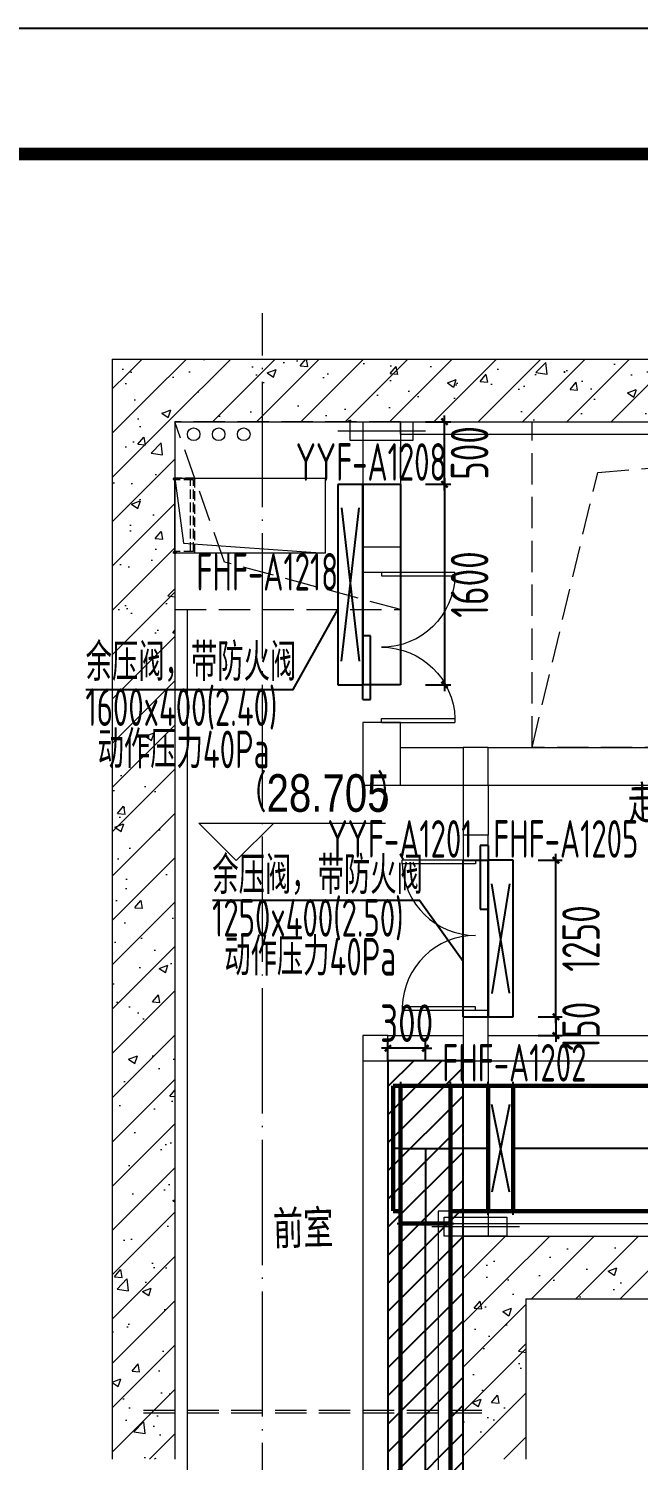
# Model space of a CAD drawing. Extents: x 4 to 13611208, y -605838 to 574722.
# Drawn here: x 13125733 to 13130598, y 436158 to 447585 of the extents above; entities that cross this region are included whole.
import ezdxf

# ---------------------------------------------------------------- set-up
doc = ezdxf.new("R2010")
doc.units = 0
doc.header["$LTSCALE"] = 1000
doc.header["$MEASUREMENT"] = 0
for name, pattern in [('CENTER2', [28.575, 19.05, -3.175, 3.175, -3.175]), ('DASH', [0.35, 0.25, -0.1]), ('DOTE', [2.42, 2, -0.2, 0.02, -0.2])]:
    doc.linetypes.add(name, pattern=pattern)
doc.layers.add('0标记', color=1, linetype='Continuous', plot=False)
for name, color, linetype, lineweight in [('1-开孔（楼板）', 7, 'Continuous', 5), ('1-扶梯', 8, 'Continuous', 5), ('1-给排水', 8, 'Continuous', 5), ('COLUMN', 8, 'Continuous', 5), ('DIM_ELEV', 3, 'Continuous', 5), ('DOTE', 14, 'DOTE', 5), ('PUB_HATCH', 8, 'Continuous', 5), ('WALL', 2, 'Continuous', 5), ('WINDOW', 8, 'Continuous', 5), ('给排水提孔洞', 5, 'Continuous', 5), ('预埋件', 8, 'Continuous', 5)]:
    doc.layers.add(name, color=color, linetype=linetype, lineweight=lineweight)
for name, color, linetype in [('DIM_LEAD', 3, 'Continuous'), ('DUCT-X-S中心线', 5, 'CENTER2'), ('DUCT-X-S标注', 7, 'Continuous'), ('DUCT-X-S法兰', 4, 'Continuous'), ('DUCT-X-S管', 3, 'Continuous'), ('DUCT-X-S管端线', 4, 'Continuous'), ('DUCT-X-S阀门', 7, 'Continuous'), ('DUCT-X-S风口', 7, 'Continuous'), ('PUB_TEXT', 8, 'Continuous'), ('图框', 7, 'Continuous')]:
    doc.layers.add(name, color=color, linetype=linetype)
doc.styles.add('C', font='HZTXT_E', dxfattribs={"width": 0.7, "bigfont": 'HZTXT'})
doc.styles.add('du', font='gbenor.shx', dxfattribs={"width": 0.8, "bigfont": 'hztxt.shx'})
doc.dimstyles.new('67', dxfattribs={"dimscale": 100, "dimtxt": 3, "dimasz": 0.5, "dimexe": 0.5, "dimexo": 2, "dimgap": 0.5, "dimtad": 2, "dimdec": 0, "dimrnd": 5, "dimzin": 0, "dimdsep": 46, "dimtxsty": 'du', "dimblk": 'ARCHTICK', "dimcen": 0, "dimdle": 0.5, "dimclrd": 256, "dimclre": 256, "dimclrt": 256, "dimazin": 0, "dimtfac": 1, "dimtdec": 0, "dimtix": 1, "dimtmove": 2, "dimatfit": 3, "dimfxl": 100, "dimtolj": 1, "dimtzin": 0, "dimlwd": -1, "dimlwe": -1, "dimarcsym": 0})
pattern_1 = [(45, (12643385.47, -383019.32), (-176.776695, 176.776695), []), (50, (12643385.5, -383019.3), (717.2602, -62.75213), [75, -825]), (355, (12643385.5, -383019.3), (-138.75133, 752.19213), [60, -660]), (100.4514, (12643445.25, -383024.54), (578.5094, 689.43954), [63.7402, -701.1421]), (46.1842, (12643385.5, -382819.3), (1067.24105, -165.519), [112.5, -1237.5]), (96.6356, (12643474.4, -382833.1), (934.6627, 974.1179), [95.6103, -1051.713]), (351.1842, (12643385.5, -382819.3), (934.662, 974.1186), [90, -990]), (21, (12643485.5, -382869.3), (596.90705, -402.6189), [75, -825]), (326, (12643485.5, -382869.3), (243.31533, 725.15005), [60, -660]), (71.4514, (12643535.2, -382902.9), (840.22263, 322.5305), [63.7402, -701.1421]), (37.5, (12643385.47, -383019.32), (12.159855, 332.893854), [0, -652, 0, -670, 0, -662.5]), (7.5, (12643385.47, -383019.3), (263.06954, 394.41171), [0, -382, 0, -637, 0, -252.5]), (327.5, (12643162.47, -383019.32), (533.822436, -22.55487), [0, -250, 0, -780, 0, -1035]), (317.5, (12643062.47, -383019.3), (583.18617, 100.10498), [0, -325, 0, -518, 0, -735])]

# ---------------------------------------------------------------- blocks, each defined once
blk = doc.blocks.new('dxg')
at = {"layer": '预埋件', "color": 8}
blk.add_line((12400100, -4150605), (12400800, -4150605), dxfattribs=at)
blk.add_lwpolyline([(12400200, -4150680), (12400200, -4150530), (12400700, -4150530), (12400700, -4150680), (12400200, -4150680)], dxfattribs=at)
blk = doc.blocks.new('A$C454F5B3D')
at = {"layer": '1-给排水', "color": 8, "linetype": 'DASH', "ltscale": 0.3}
for p, q in [((-600, -139), (-600, 13)), ((-586, -127), (-586, 13)), ((-14, -127), (-14, 13)), ((0, -139), (0, 13)), ((-586, -104), (-14, -104)), ((-600, -139), (0, -139)), ((-586, -127), (-14, -127))]:
    blk.add_line(p, q, dxfattribs=at)
at = {"layer": '1-给排水', "color": 8, "linetype": 'DASH'}
for centre in [(-593, 21), (-7, 21)]:
    blk.add_circle(centre, 10.5, dxfattribs=at)
blk = doc.blocks.new('$DorLib2D$00000002')
for p, q in [((-0.5, 0), (-0.5, 0.4875)), ((-0.475, 0.4875), (-0.5, 0.4875)), ((-0.475, 0), (-0.475, 0.4875)), ((0.475, 0), (0.475, 0.4875)), ((0.475, 0.4875), (0.5, 0.4875)), ((0.5, 0), (0.5, 0.4875)), ((-0.5, 0), (-0.475, 0)), ((0.5, 0), (0.475, 0))]:
    blk.add_line(p, q)
at = {"lineweight": 13}
for centre, start, end in [((-0.4875, 0), 0, 88.53072), ((0.4875, 0), 91.46928, 180)]:
    blk.add_arc(centre, 0.4875, start, end, dxfattribs=at)
blk = doc.blocks.new('_ArchTick')
at = {"color": 0, "linetype": 'ByBlock', "const_width": 0.4}
blk.add_lwpolyline([(-0.5, -0.5), (0.5, 0.5)], dxfattribs=at)
blk = doc.blocks.new('*D2360')
at = {"layer": 'DUCT-X-S标注', "transparency": 16777216}
for p, q in [((13129940, 439698), (13129940, 439748)), ((13129799, 439698), (13129990, 439698)), ((13129940, 439698), (13129940, 439548)), ((13129799, 439548), (13129990, 439548)), ((13129940, 439548), (13129940, 439498))]:
    blk.add_line(p, q, dxfattribs=at)
at = {"layer": 'DUCT-X-S标注', "transparency": 16777216, "xscale": 50, "yscale": 50, "zscale": 50}
for p, rotation in [((13129940, 439698), 270), ((13129940, 439548), 90)]:
    blk.add_blockref('_ArchTick', p, dxfattribs=dict(at, rotation=rotation))
at = {"layer": 'DUCT-X-S标注', "transparency": 16777216, "insert": (13130140, 439623), "char_height": 300, "attachment_point": 5, "rotation": 90, "style": 'du'}
blk.add_mtext('\\A1;150', dxfattribs=at)
blk = doc.blocks.new('*D2361')
at = {"layer": 'DUCT-X-S标注', "transparency": 16777216}
for p, q in [((13129940, 439648), (13129940, 440998)), ((13129799, 440948), (13129990, 440948)), ((13129799, 439698), (13129990, 439698))]:
    blk.add_line(p, q, dxfattribs=at)
at = {"layer": 'DUCT-X-S标注', "transparency": 16777216, "xscale": 50, "yscale": 50, "zscale": 50}
for p, rotation in [((13129940, 440948), 90), ((13129940, 439698), 270)]:
    blk.add_blockref('_ArchTick', p, dxfattribs=dict(at, rotation=rotation))
at = {"layer": 'DUCT-X-S标注', "transparency": 16777216, "insert": (13130140, 440323), "char_height": 300, "attachment_point": 5, "rotation": 90, "style": 'du'}
blk.add_mtext('\\A1;1250', dxfattribs=at)
blk = doc.blocks.new('*D2362')
at = {"layer": 'DUCT-X-S标注', "transparency": 16777216}
for p, q in [((13128899, 444448), (13129101, 444448)), ((13129051, 443898), (13129051, 444498)), ((13128899, 443948), (13129101, 443948))]:
    blk.add_line(p, q, dxfattribs=at)
at = {"layer": 'DUCT-X-S标注', "transparency": 16777216, "xscale": 50, "yscale": 50, "zscale": 50}
for p, rotation in [((13129051, 444448), 90), ((13129051, 443948), 270)]:
    blk.add_blockref('_ArchTick', p, dxfattribs=dict(at, rotation=rotation))
at = {"layer": 'DUCT-X-S标注', "transparency": 16777216, "insert": (13129251, 444198), "char_height": 300, "attachment_point": 5, "rotation": 90, "style": 'du'}
blk.add_mtext('\\A1;500', dxfattribs=at)
blk = doc.blocks.new('*D2363')
at = {"layer": 'DUCT-X-S标注', "transparency": 16777216}
for p, q in [((13129051, 443998), (13129051, 442298)), ((13128899, 443948), (13129101, 443948)), ((13128899, 442348), (13129101, 442348))]:
    blk.add_line(p, q, dxfattribs=at)
at = {"layer": 'DUCT-X-S标注', "transparency": 16777216, "xscale": 50, "yscale": 50, "zscale": 50}
for p, rotation in [((13129051, 443948), 90), ((13129051, 442348), 270)]:
    blk.add_blockref('_ArchTick', p, dxfattribs=dict(at, rotation=rotation))
at = {"layer": 'DUCT-X-S标注', "transparency": 16777216, "insert": (13129251, 443148), "char_height": 300, "attachment_point": 5, "rotation": 90, "style": 'du'}
blk.add_mtext('\\A1;1600', dxfattribs=at)
blk = doc.blocks.new('*D2365')
at = {"layer": 'DUCT-X-S标注', "transparency": 16777216}
for p, q in [((13128599, 439348), (13128599, 439497)), ((13128899, 439348), (13128899, 439497)), ((13128599, 439447), (13128549, 439447)), ((13128899, 439447), (13128599, 439447)), ((13128899, 439447), (13128949, 439447))]:
    blk.add_line(p, q, dxfattribs=at)
at = {"layer": 'DUCT-X-S标注', "transparency": 16777216, "xscale": 50, "yscale": 50, "zscale": 50}
blk.add_blockref('_ArchTick', (13128599, 439447), dxfattribs=at)
at = {"layer": 'DUCT-X-S标注', "transparency": 16777216, "xscale": 50, "yscale": 50, "zscale": 50, "rotation": 180}
blk.add_blockref('_ArchTick', (13128899, 439447), dxfattribs=at)
at = {"layer": 'DUCT-X-S标注', "transparency": 16777216, "insert": (13128749, 439647), "char_height": 300, "attachment_point": 5, "style": 'du'}
blk.add_mtext('\\A1;300', dxfattribs=at)
blk = doc.blocks.new('图框框')
at = {"layer": '图框', "color": 1, "linetype": 'Continuous', "ltscale": 10}
blk.add_lwpolyline([(0, -42000), (59400, -42000), (59400, 0), (0, 0)], close=True, dxfattribs=at)

msp = doc.modelspace()

# ---------------------------------------------------------------- hatches: boundary and pattern name
h = msp.add_hatch()
h.set_pattern_fill('ANSI31', color=8, scale=100)
h.set_pattern_definition([(45, (12193539.57, 678699.2), (-112.253202, 112.253202), [])])
h.paths.add_polyline_path([(13129199.1, 439347.7), (13128599.1, 439347.7), (13128599.1, 433726.4), (13129199.1, 433702.7)])
at = {"layer": 'PUB_HATCH'}
h = msp.add_hatch(dxfattribs=at)
h.set_pattern_fill('钢筋混凝土', color=8, scale=100, style=0)
h.set_pattern_definition(pattern_1)
h.paths.add_polyline_path([(13126899.1, 444447.7), (13126399.1, 444947.7), (13126399.1, 436167.7), (13126899.1, 436167.7)])
h = msp.add_hatch(dxfattribs=at)
h.set_pattern_fill('钢筋混凝土', color=8, scale=100, style=0)
h.set_pattern_definition(pattern_1)
h.paths.add_polyline_path([(13126399.1, 444947.7), (13126899.1, 444447.7), (13128549.1, 444447.7), (13128549.1, 444947.7)])
h = msp.add_hatch(dxfattribs=at)
h.set_pattern_fill('钢筋混凝土', color=8, scale=100, style=0)
h.set_pattern_definition(pattern_1)
h.paths.add_polyline_path([(13128549.1, 444947.7), (13128549.1, 444447.7), (13135099.1, 444447.7), (13135199.1, 444614.4), (13135199.1, 444947.7)])
h = msp.add_hatch(dxfattribs=at)
h.set_pattern_fill('钢筋混凝土', color=8, scale=100, style=0)
h.set_pattern_definition(pattern_1)
h.paths.add_polyline_path([(13129199.1, 437447.7), (13129449.1, 437614.4), (13129449.1, 437947.7), (13129199.1, 437947.7)])
h = msp.add_hatch(dxfattribs=at)
h.set_pattern_fill('钢筋混凝土', color=8, scale=100, style=0)
h.set_pattern_definition(pattern_1)
h.paths.add_polyline_path([(13129449.1, 437614.4), (13129699.1, 437447.7), (13135199.1, 437447.7), (13135199.1, 437947.7), (13129449.1, 437947.7)])
h = msp.add_hatch(dxfattribs=at)
h.set_pattern_fill('钢筋混凝土', color=8, scale=100, style=0)
h.set_pattern_definition(pattern_1)
h.paths.add_polyline_path([(13129449.1, 437614.4), (13129199.1, 437447.7), (13129199.1, 436167.7), (13129699.1, 436167.7), (13129699.1, 437447.7)])

# ---------------------------------------------------------------- linework, layer by layer
at = {"color": 8}
msp.add_lwpolyline([(13129199.1, 439347.7), (13128599.1, 439347.7), (13128599.1, 433726.4), (13129199.1, 433702.7), (13129199.1, 439347.7)], dxfattribs=at)
at = {"layer": '1-开孔（楼板）', "color": 8, "linetype": 'DASH'}
for p, q in [((13126649.1, 436557.7), (13129449.1, 436557.7)), ((13126649.1, 436537.7), (13129449.1, 436537.7))]:
    msp.add_line(p, q, dxfattribs=at)
msp.add_lwpolyline([(13129399.1, 437947.7), (13129199.1, 437947.7), (13129199.1, 439347.7), (13129399.1, 439347.7)], close=True, dxfattribs=at)
at = {"layer": '1-扶梯', "color": 8}
for p, q in [((13134899.1, 438147.7), (13128999.1, 438147.7)), ((13128999.1, 438147.7), (13128999.1, 433710.6)), ((13129099.1, 433706.7), (13129099.1, 438047.7)), ((13129099.1, 438047.7), (13134999.1, 438047.7))]:
    msp.add_line(p, q, dxfattribs=at)
for points in [[(13128699.1, 444347.7), (13134999.1, 444347.7), (13134999.1, 438047.7)], [(13126999.1, 433789.7), (13126999.1, 442947.7)]]:
    msp.add_lwpolyline(points, dxfattribs=at)
at = {"layer": 'COLUMN', "color": 8}
for p, q in [((13128699.1, 443447.7), (13128399.1, 443447.7)), ((13128399.1, 443447.7), (13128399.1, 443247.7)), ((13128699.1, 443247.7), (13128699.1, 443447.7)), ((13128399.1, 443247.7), (13128699.1, 443247.7)), ((13128699.1, 442047.7), (13128399.1, 442047.7)), ((13128399.1, 442047.7), (13128399.1, 441547.7)), ((13128699.1, 441547.7), (13128699.1, 442047.7)), ((13129399.1, 441847.7), (13129199.1, 441847.7)), ((13129199.1, 441847.7), (13129199.1, 441547.7)), ((13129399.1, 441547.7), (13129399.1, 441847.7)), ((13128399.1, 441547.7), (13128699.1, 441547.7)), ((13129199.1, 441547.7), (13129399.1, 441547.7)), ((13129399.1, 441147.7), (13129199.1, 441147.7)), ((13129199.1, 441147.7), (13129199.1, 440947.7)), ((13129399.1, 440947.7), (13129399.1, 441147.7)), ((13129199.1, 440947.7), (13129399.1, 440947.7)), ((13129399.1, 439747.7), (13129199.1, 439747.7)), ((13129199.1, 439747.7), (13129199.1, 439347.7)), ((13129399.1, 439347.7), (13129399.1, 439747.7)), ((13128599.1, 439547.7), (13128399.1, 439547.7)), ((13128399.1, 439547.7), (13128399.1, 439347.7)), ((13128599.1, 439347.7), (13128599.1, 439547.7)), ((13128399.1, 439347.7), (13128599.1, 439347.7)), ((13129199.1, 439347.7), (13129399.1, 439347.7))]:
    msp.add_line(p, q, dxfattribs=at)
at = {"layer": 'DIM_ELEV', "color": 8}
for p, q in [((13127389.9, 440944.2), (13127089.9, 441244.2)), ((13127089.9, 441244.2), (13128578.9, 441244.2)), ((13127389.9, 440944.2), (13127689.9, 441244.2))]:
    msp.add_line(p, q, dxfattribs=at)
at = {"layer": 'DOTE', "color": 8, "linetype": 'DOTE', "ltscale": 0.5}
msp.add_line((13127599.1, 434086.8), (13127599.1, 445313.8), dxfattribs=at)
at = {"layer": 'DUCT-X-S中心线'}
for p, q in [((13128698.9, 438647.7), (13128641.1, 438647.7)), ((13128699.1, 438647.7), (13128899.1, 438647.7)), ((13128899.1, 438647.7), (13129099.1, 438647.7)), ((13128899.1, 438647.7), (13128899.1, 438047.7)), ((13129399.1, 438647.7), (13129099.3, 438647.7)), ((13131864.6, 438647.7), (13129599.5, 438647.7)), ((13128899.1, 433706.7), (13128899.1, 438047.5))]:
    msp.add_line(p, q, dxfattribs=at)
at = {"layer": 'DUCT-X-S标注'}
for points in [[(13126188.8, 442310.2), (13127842.2, 442310.2), (13128199.1, 442947.7)], [(13127199.3, 440628.5), (13128852.7, 440628.5), (13129199.1, 440141.5)]]:
    msp.add_lwpolyline(points, dxfattribs=at)
at = {"layer": 'DUCT-X-S法兰'}
for p, q in [((13128699, 439177.7), (13128699, 438117.7)), ((13129099.2, 438117.7), (13129099.2, 439177.7)), ((13129399.2, 438117.7), (13129399.2, 439177.7)), ((13129599.4, 438117.7), (13129599.4, 439177.7)), ((13128674.1, 438047.6), (13129124.1, 438047.6))]:
    msp.add_line(p, q, dxfattribs=at)
at = {"layer": 'DUCT-X-S法兰', "color": 18, "true_color": 0x000000}
for p in [(13128698.9, 438647.7, 2450), (13128699.1, 438647.7, 2450), (13129099.1, 438647.7, 2450), (13129099.3, 438647.7, 2450), (13129399.1, 438647.7, 2450), (13129399.3, 438647.7, 2450), (13129599.3, 438647.7, 2450), (13129599.5, 438647.7, 2450), (13128899.1, 438047.7, 2450), (13128899.1, 438047.5, 2450)]:
    msp.add_point(p, dxfattribs=at)
at = {"layer": 'DUCT-X-S管', "const_width": 35}
for points in [[(13128698.9, 439147.7), (13128641.1, 439147.7)], [(13128641.1, 439147.7), (13128641.1, 438147.7)], [(13128698.9, 438147.7), (13128698.9, 439147.7)], [(13129099.1, 439147.7), (13128699.1, 439147.7)], [(13129399.1, 439147.7), (13129099.3, 439147.7)], [(13129099.3, 439147.7), (13129099.3, 438147.7)], [(13129399.1, 438147.7), (13129399.1, 439147.7)], [(13129399.3, 439147.7), (13129599.3, 439147.7)], [(13131864.6, 439147.7), (13129599.5, 439147.7)], [(13129599.5, 439147.7), (13129599.5, 438147.7)], [(13128641.1, 438147.7), (13128698.9, 438147.7)], [(13128699.1, 438147.7), (13128699.1, 438147.7)], [(13128699.1, 438147.7), (13128699.1, 438047.7)], [(13129099.1, 438047.7), (13129099.1, 438147.7)], [(13129099.1, 438147.7), (13129099.1, 438147.7)], [(13129099.3, 438147.7), (13129399.1, 438147.7)], [(13129599.3, 438147.7), (13129399.3, 438147.7)], [(13129599.5, 438147.7), (13131864.6, 438147.7)], [(13129099.1, 438047.5), (13128699.1, 438047.5)], [(13128699.1, 438047.5), (13128699.1, 433706.7)], [(13129099.1, 433706.7), (13129099.1, 438047.5)]]:
    msp.add_lwpolyline(points, dxfattribs=at)
at = {"layer": 'DUCT-X-S管', "color": 18, "true_color": 0x000000}
for p in [(13128699.1, 438647.7, 2450), (13129099.1, 438647.7, 2450), (13128899.1, 438047.7, 2450)]:
    msp.add_point(p, dxfattribs=at)
at = {"layer": 'DUCT-X-S管端线'}
for p, q in [((13128699.1, 439147.7), (13128699.1, 438147.7)), ((13129099.1, 438147.7), (13129099.1, 439147.7)), ((13129399.3, 439147.7), (13129399.3, 438147.7)), ((13129599.3, 439147.7), (13129599.3, 438147.7)), ((13128699.1, 438047.7), (13129099.1, 438047.7))]:
    msp.add_line(p, q, dxfattribs=at)
at = {"layer": 'DUCT-X-S阀门'}
for p, q in [((13129569.3, 438997.7), (13129429.3, 438297.7)), ((13129569.4, 438297.8), (13129429.3, 438997.6))]:
    msp.add_line(p, q, dxfattribs=at)
at = {"layer": 'DUCT-X-S风口'}
for p, q in [((13128399.1, 443947.7), (13128199.1, 443947.7)), ((13128199.1, 443947.7), (13128199.1, 442347.7)), ((13128399.1, 443947.7), (13128399.1, 442347.7)), ((13128699.1, 443947.7), (13128399.1, 443947.7)), ((13128399.1, 442229.4), (13128399.1, 443947.7)), ((13128699.1, 443947.7), (13128699.1, 442347.7)), ((13128229.1, 442535.2), (13128369.1, 443760.2)), ((13128229.1, 443760.1), (13128369.2, 442535.4)), ((13128461.6, 442738.4), (13128399.1, 442738.4)), ((13128461.6, 442229.4), (13128461.6, 442738.4)), ((13128199.1, 442347.7), (13128399.1, 442347.7)), ((13128699.1, 442347.7), (13128399.1, 442347.7)), ((13128399.1, 442229.4), (13128461.6, 442229.4)), ((13129399.1, 441066.1), (13129336.6, 441066.1)), ((13129336.6, 441066.1), (13129336.6, 440557.1)), ((13129399.1, 441066.1), (13129399.1, 439697.7)), ((13129199.1, 439697.7), (13129199.1, 440947.7)), ((13129199.1, 440947.7), (13129399.1, 440947.7)), ((13129599.1, 440947.7), (13129399.1, 440947.7)), ((13129399.1, 439697.7), (13129399.1, 440947.7)), ((13129599.1, 439697.7), (13129599.1, 440947.7)), ((13129569.1, 440760.2), (13129429.1, 439885.2)), ((13129569.2, 439885.4), (13129429.1, 440760.1)), ((13129336.6, 440557.1), (13129399.1, 440557.1)), ((13129199.1, 439697.7), (13129399.1, 439697.7)), ((13129399.1, 439697.7), (13129599.1, 439697.7))]:
    msp.add_line(p, q, dxfattribs=at)
at = {"layer": 'WALL', "color": 8}
for p, q in [((13126399.1, 444947.7), (13126399.1, 436167.7)), ((13126399.1, 444947.7), (13128549.1, 444947.7)), ((13128549.1, 444947.7), (13135199.1, 444947.7)), ((13126899.1, 444447.7), (13126899.1, 436167.7)), ((13126899.1, 444447.7), (13128549.1, 444447.7)), ((13128399.1, 444447.7), (13128399.1, 443447.7)), ((13128549.1, 444447.7), (13135099.1, 444447.7)), ((13128699.1, 444447.7), (13128699.1, 443447.7)), ((13128699.1, 441847.7), (13129199.1, 441847.7)), ((13129399.1, 441847.7), (13131099.1, 441847.7)), ((13128699.1, 441547.7), (13129199.1, 441547.7)), ((13129199.1, 441547.7), (13129199.1, 441147.7)), ((13129399.1, 441547.7), (13129399.1, 441147.7)), ((13129399.1, 441547.7), (13131099.1, 441547.7)), ((13128599.1, 439547.7), (13129199.1, 439547.7)), ((13129399.1, 439547.7), (13131099.1, 439547.7)), ((13128399.1, 439347.7), (13128399.1, 436047.7)), ((13128599.1, 439347.7), (13129199.1, 439347.7)), ((13128599.1, 439347.7), (13128599.1, 436047.7)), ((13129199.1, 439347.7), (13129199.1, 437947.7)), ((13129399.1, 439347.7), (13129399.1, 437947.7)), ((13129399.1, 439347.7), (13131099.1, 439347.7)), ((13129199.1, 437947.7), (13129449.1, 437947.7)), ((13129199.1, 437947.7), (13129199.1, 437447.7)), ((13129449.1, 437947.7), (13135199.1, 437947.7)), ((13129199.1, 437447.7), (13129199.1, 436167.7)), ((13129199.1, 437447.7), (13129199.1, 437447.7)), ((13129699.1, 437447.7), (13129699.1, 436167.7)), ((13129699.1, 437447.7), (13135199.1, 437447.7))]:
    msp.add_line(p, q, dxfattribs=at)
at = {"layer": '图框', "color": 2}
msp.add_lwpolyline([(13080322.6, 405585), (13169422.6, 405585), (13169422.6, 447585), (13080322.6, 447585)], close=True, dxfattribs=at)
at = {"layer": '图框', "const_width": 100}
msp.add_lwpolyline([(13082822.6, 406585), (13168422.6, 406585), (13168422.6, 446585), (13082822.6, 446585)], close=True, dxfattribs=at)
at = {"layer": '给排水提孔洞', "color": 8, "linetype": 'DASH'}
msp.add_lwpolyline([(13128699.1, 442947.7), (13127296.8, 443327.5), (13126899.1, 444447.7)], dxfattribs=at)
msp.add_lwpolyline([(13126899.1, 442947.7), (13128699.1, 442947.7), (13128699.1, 444447.7), (13126899.1, 444447.7)], close=True, dxfattribs=at)
at = {"layer": '给排水提孔洞', "color": 8}
msp.add_lwpolyline([(13126899.1, 443397.7), (13126899.1, 443997.7), (13128099.1, 443997.7), (13128099.1, 443397.7)], close=True, dxfattribs=at)
msp.add_lwpolyline([(13126899.1, 443997.7), (13126968.5, 443478), (13128099.1, 443397.7)], dxfattribs=at)
at = {"layer": '预埋件', "color": 8, "linetype": 'DASH'}
msp.add_lwpolyline([(13129749.1, 444447.7), (13135099.1, 444447.7), (13135099.1, 441847.7), (13129749.1, 441847.7)], close=True, dxfattribs=at)
msp.add_lwpolyline([(13129749.1, 441847.7), (13130273.5, 444043.2), (13135099.1, 444447.7)], dxfattribs=at)
at = {"layer": '预埋件', "color": 8}
for centre in [(13127049.1, 444347.7), (13127249.1, 444347.7), (13127249.1, 444347.7), (13127449.1, 444347.7)]:
    msp.add_circle(centre, 50, dxfattribs=at)

# ---------------------------------------------------------------- block references
at = {"layer": '0标记', "xscale": 1.5}
msp.add_blockref('图框框', (13080322.6, 447585), dxfattribs=at)
at = {"layer": '1-给排水', "color": 8, "lineweight": -3, "extrusion": (-2.52909e-06, -6.46331e-06, 1), "rotation": 89.99999999906345}
msp.add_blockref('A$C454F5B3D', (13126920, 443997.7, -36.1), dxfattribs=at)
at = {"layer": 'WINDOW', "color": 8, "xscale": -1200, "zscale": -1200, "rotation": 270}
for p, yscale in [((13128549.1, 442647.7), 1200), ((13129299.1, 440347.7), -1200)]:
    msp.add_blockref('$DorLib2D$00000002', p, dxfattribs=dict(at, yscale=yscale))
at = {"layer": '预埋件', "color": 8, "lineweight": -3, "rotation": 180}
for p in [(25528998.9, -3706232.5), (25529748.9, -3712582.5)]:
    msp.add_blockref('dxg', p, dxfattribs=at)

# ---------------------------------------------------------------- texts
at = {"layer": 'DIM_LEAD', "color": 0, "style": 'C', "width": 0.8}
for s, p in [('走道', (13130514.6, 441240.5)), ('前室', (13127687.6, 437848.4))]:
    msp.add_text(s, height=300, rotation=1.33183, dxfattribs=at).set_placement(p)
at = {"layer": 'DUCT-X-S标注', "style": 'du', "width": 0.7}
for s, p in [('YYF-A1208', (13127864.1, 443976.3, 2600)), ('FHF-A1218', (13127071.5, 443099.4, 2600)), ('余压阀，带防火阀', (13126187.6, 442379.4)), ('1600x400(2.40)', (13126186.5, 442019.3)), ('动作压力40Pa', (13126283.1, 441682)), ('YYF-A1201', (13128117.2, 440967.9, 2600)), ('FHF-A1205', (13129438.7, 440967.9, 2600)), ('余压阀，带防火阀', (13127198.1, 440678.7)), ('1250x400(2.50)', (13127197, 440337.6)), ('动作压力40Pa', (13127293.6, 440027.2)), ('FHF-A1202', (13129032.7, 439181.2, 2600))]:
    msp.add_text(s, height=300, dxfattribs=at).set_placement(p)
at = {"layer": 'PUB_TEXT', "color": 8, "style": 'C', "width": 0.8}
for s, p in [('（', (13127391.1, 441334.2)), ('）', (13128511.1, 441334.2)), ('28.705', (13127631.1, 441334.2))]:
    msp.add_text(s, height=300, dxfattribs=at).set_placement(p)

# ---------------------------------------------------------------- dimensions: what is measured, and where the dimension line sits
at = {"layer": 'DUCT-X-S标注'}
for base, p1, p2, picture, middle in [((13129050.6, 444447.7), (13128699.1, 443947.7), (13128699.1, 444447.7), '*D2362', (13129250.6, 444197.7)), ((13129050.6, 442347.7), (13128699.1, 443947.7), (13128699.1, 442347.7), '*D2363', (13129250.6, 443147.7)), ((13129940.1, 440947.7), (13129599.1, 439697.7), (13129599.1, 440947.7), '*D2361', (13130140.1, 440322.7)), ((13129940.1, 439547.7), (13129599.1, 439697.7), (13129599.1, 439547.7), '*D2360', (13130140.1, 439622.7))]:
    dim = msp.add_linear_dim(base=base, p1=p1, p2=p2, angle=90, dimstyle='67', dxfattribs=at)
    dim.commit()
    dim.dimension.update_dxf_attribs({"geometry": picture, "text_midpoint": middle})
dim = msp.add_linear_dim(base=(13128599.1, 439446.9), p1=(13128899.1, 439147.7, 2450), p2=(13128599.1, 439147.7), dimstyle='67', dxfattribs=at)
dim.commit()
dim.dimension.update_dxf_attribs({"geometry": '*D2365', "text_midpoint": (13128749.1, 439646.9)})

doc.saveas('drawing.dxf')
